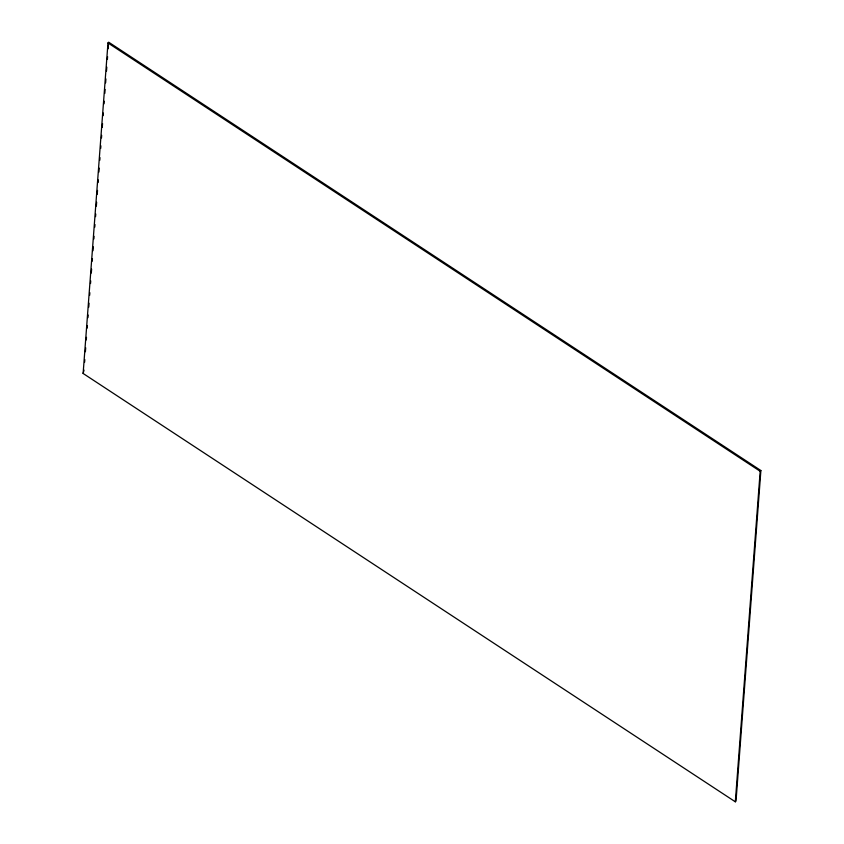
<?xml version="1.0" encoding="UTF-8"?>
<svg xmlns="http://www.w3.org/2000/svg" width="844" height="844" viewBox="0 0 844 844"><rect width="100%" height="100%" fill="white"/><g stroke="black" fill="none" stroke-linecap="round" stroke-linejoin="round"><path stroke-width="1.27" d="M83.123 373.47L107.979 42.949L108.676 42.2L760.877 470.53L736.021 801.051L735.324 801.8L83.123 373.47L84.02 370.094M84.611 362.224L84.811 359.607M85.402 351.737L85.698 347.802M86.288 339.932L86.489 337.305M87.175 328.126L87.375 325.499M87.966 317.629L88.166 315.012M88.757 307.142L89.053 303.207M89.643 295.337L89.844 292.71M90.53 283.531L90.73 280.904M91.321 273.034L91.616 269.099M92.207 261.239L92.407 258.612M92.998 250.742L93.294 246.807M93.884 238.936L94.074 236.309M94.771 227.131L94.971 224.515M95.562 216.644L95.752 214.017M96.343 206.147L96.649 202.212M97.239 194.342L97.535 190.406M98.126 182.536L98.315 179.92M98.917 172.049L99.212 168.114M99.803 160.244L99.993 157.617M100.689 148.438L100.879 145.812M101.48 137.941L101.67 135.325M102.261 127.455L102.557 123.519M103.147 115.649L103.348 113.022M104.044 103.844L104.234 101.217M104.825 93.357L105.12 89.422M105.616 82.86L105.911 78.925M106.502 71.054L106.798 67.119M107.388 59.249L107.589 56.632M108.18 48.762L108.475 44.827M735.324 801.8L760.18 471.279L760.877 470.53M107.979 42.949L760.18 471.279"/></g></svg>
